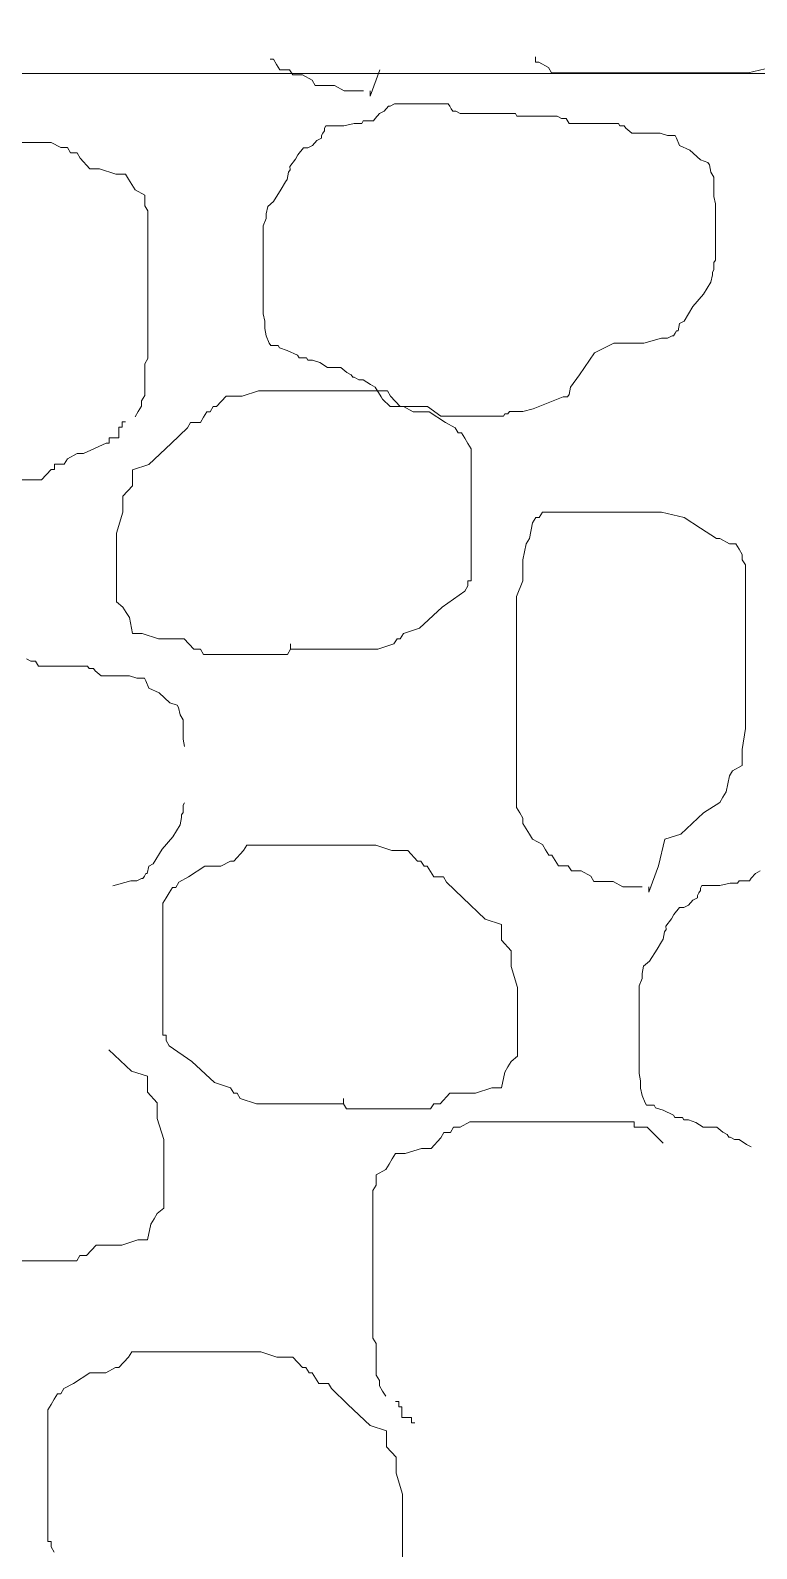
# Model space of a CAD drawing. Header units: centimetres. Extents: x 2280 to 32242, y -4577 to 2534.
# Drawn here: x 26032.2 to 26068.5, y -2725.3 to -2649.2 of the extents above; entities that cross this region are included whole.
import ezdxf

# ---------------------------------------------------------------- set-up
doc = ezdxf.new("R2010")
doc.units = ezdxf.units.CM
doc.layers.add('dim', color=40, linetype='Continuous', lineweight=0)
doc.layers.add('obiekty', color=22, linetype='Continuous', lineweight=5)

msp = doc.modelspace()

# ---------------------------------------------------------------- hatches: boundary and pattern name
at = {"layer": 'dim'}
h = msp.add_hatch(color=7, dxfattribs=at)
h.dxf.hatch_style = 1
edge = h.paths.add_edge_path()
edge.add_line((26464.449, -2758.987), (26526.237, -2820.144))
edge.add_line((26526.237, -2820.144), (26526.237, -2793.963))
edge.add_line((26526.237, -2793.963), (26500.585, -2768.102))
edge.add_spline(control_points=[(26500.585, -2768.102), (26499.378, -2767.74), (26498.6, -2767.687), (26498.202, -2767.906)], knot_values=[35.673287, 35.673287, 35.673287, 35.673287, 41.147763, 41.147763, 41.147763, 41.147763], degree=3, periodic=0)
edge.add_spline(control_points=[(26498.202, -2767.906), (26498.119, -2767.991), (26498.037, -2768.075), (26497.954, -2768.159)], knot_values=[0, 0, 0, 0, 0.301407, 0.301407, 0.301407, 0.301407], degree=3, periodic=0)
edge.add_spline(control_points=[(26497.954, -2768.159), (26498.007, -2768.053), (26498.089, -2767.969), (26498.202, -2767.906)], knot_values=[41.147763, 41.147763, 41.147763, 41.147763, 42.704936, 42.704936, 42.704936, 42.704936], degree=3, periodic=0)
edge.add_spline(control_points=[(26500.585, -2768.102), (26499.378, -2767.74), (26498.6, -2767.687), (26498.202, -2767.906)], knot_values=[35.673287, 35.673287, 35.673287, 35.673287, 41.147763, 41.147763, 41.147763, 41.147763], degree=3, periodic=0)
edge.add_spline(control_points=[(26498.202, -2767.906), (26498.57, -2767.532), (26498.935, -2767.157), (26499.28, -2766.787)], knot_values=[0.301407, 0.301407, 0.301407, 0.301407, 1.642507, 1.642507, 1.642507, 1.642507], degree=3, periodic=0)
edge.add_line((26499.28, -2766.787), (26478.191, -2745.525))
edge.add_spline(control_points=[(26478.191, -2745.525), (26477.196, -2745.262), (26476.538, -2745.24), (26476.182, -2745.436)], knot_values=[36.26063, 36.26063, 36.26063, 36.26063, 41.147763, 41.147763, 41.147763, 41.147763], degree=3, periodic=0)
edge.add_spline(control_points=[(26476.182, -2745.436), (26476.1, -2745.52), (26476.017, -2745.604), (26475.934, -2745.689)], knot_values=[0, 0, 0, 0, 0.301407, 0.301407, 0.301407, 0.301407], degree=3, periodic=0)
edge.add_spline(control_points=[(26475.934, -2745.689), (26475.987, -2745.583), (26476.069, -2745.498), (26476.182, -2745.436)], knot_values=[41.147763, 41.147763, 41.147763, 41.147763, 42.704936, 42.704936, 42.704936, 42.704936], degree=3, periodic=0)
edge.add_spline(control_points=[(26478.191, -2745.525), (26477.196, -2745.262), (26476.538, -2745.24), (26476.182, -2745.436)], knot_values=[36.26063, 36.26063, 36.26063, 36.26063, 41.147763, 41.147763, 41.147763, 41.147763], degree=3, periodic=0)
edge.add_spline(control_points=[(26476.182, -2745.436), (26476.504, -2745.108), (26476.823, -2744.781), (26477.13, -2744.455)], knot_values=[0.301407, 0.301407, 0.301407, 0.301407, 1.474772, 1.474772, 1.474772, 1.474772], degree=3, periodic=0)
edge.add_line((26477.13, -2744.455), (26434.971, -2701.952))
edge.add_spline(control_points=[(26434.971, -2701.952), (26433.764, -2701.591), (26432.986, -2701.538), (26432.588, -2701.757)], knot_values=[35.673287, 35.673287, 35.673287, 35.673287, 41.147763, 41.147763, 41.147763, 41.147763], degree=3, periodic=0)
edge.add_spline(control_points=[(26432.588, -2701.757), (26432.506, -2701.841), (26432.423, -2701.926), (26432.34, -2702.01)], knot_values=[0, 0, 0, 0, 0.301407, 0.301407, 0.301407, 0.301407], degree=3, periodic=0)
edge.add_spline(control_points=[(26432.34, -2702.01), (26432.393, -2701.904), (26432.475, -2701.82), (26432.588, -2701.757)], knot_values=[41.147763, 41.147763, 41.147763, 41.147763, 42.704936, 42.704936, 42.704936, 42.704936], degree=3, periodic=0)
edge.add_spline(control_points=[(26434.971, -2701.952), (26433.764, -2701.591), (26432.986, -2701.538), (26432.588, -2701.757)], knot_values=[35.673287, 35.673287, 35.673287, 35.673287, 41.147763, 41.147763, 41.147763, 41.147763], degree=3, periodic=0)
edge.add_spline(control_points=[(26432.588, -2701.757), (26432.956, -2701.382), (26433.321, -2701.008), (26433.667, -2700.637)], knot_values=[0.301407, 0.301407, 0.301407, 0.301407, 1.642507, 1.642507, 1.642507, 1.642507], degree=3, periodic=0)
edge.add_line((26433.667, -2700.637), (26412.577, -2679.376))
edge.add_spline(control_points=[(26412.577, -2679.376), (26411.582, -2679.112), (26410.924, -2679.091), (26410.568, -2679.287)], knot_values=[36.26063, 36.26063, 36.26063, 36.26063, 41.147763, 41.147763, 41.147763, 41.147763], degree=3, periodic=0)
edge.add_spline(control_points=[(26410.568, -2679.287), (26410.486, -2679.371), (26410.403, -2679.455), (26410.32, -2679.539)], knot_values=[0, 0, 0, 0, 0.301407, 0.301407, 0.301407, 0.301407], degree=3, periodic=0)
edge.add_spline(control_points=[(26410.32, -2679.539), (26410.373, -2679.434), (26410.455, -2679.349), (26410.568, -2679.287)], knot_values=[41.147763, 41.147763, 41.147763, 41.147763, 42.704936, 42.704936, 42.704936, 42.704936], degree=3, periodic=0)
edge.add_spline(control_points=[(26412.577, -2679.376), (26411.582, -2679.112), (26410.924, -2679.091), (26410.568, -2679.287)], knot_values=[36.26063, 36.26063, 36.26063, 36.26063, 41.147763, 41.147763, 41.147763, 41.147763], degree=3, periodic=0)
edge.add_spline(control_points=[(26410.568, -2679.287), (26410.89, -2678.959), (26411.21, -2678.631), (26411.516, -2678.306)], knot_values=[0.301407, 0.301407, 0.301407, 0.301407, 1.474772, 1.474772, 1.474772, 1.474772], degree=3, periodic=0)
edge.add_line((26411.516, -2678.306), (26390.202, -2656.819))
edge.add_spline(control_points=[(26390.202, -2656.819), (26389.403, -2656.64), (26388.86, -2656.645), (26388.549, -2656.816)], knot_values=[36.867268, 36.867268, 36.867268, 36.867268, 41.147763, 41.147763, 41.147763, 41.147763], degree=3, periodic=0)
edge.add_spline(control_points=[(26388.549, -2656.816), (26388.466, -2656.9), (26388.383, -2656.985), (26388.3, -2657.069)], knot_values=[0, 0, 0, 0, 0.301407, 0.301407, 0.301407, 0.301407], degree=3, periodic=0)
edge.add_spline(control_points=[(26388.3, -2657.069), (26388.353, -2656.963), (26388.435, -2656.879), (26388.549, -2656.816)], knot_values=[41.147763, 41.147763, 41.147763, 41.147763, 42.704936, 42.704936, 42.704936, 42.704936], degree=3, periodic=0)
edge.add_spline(control_points=[(26388.549, -2656.816), (26388.86, -2656.645), (26389.403, -2656.64), (26390.202, -2656.819)], knot_values=[36.867268, 36.867268, 36.867268, 36.867268, 41.147763, 41.147763, 41.147763, 41.147763], degree=3, periodic=0)
edge.add_spline(control_points=[(26388.549, -2656.816), (26388.825, -2656.535), (26389.099, -2656.254), (26389.365, -2655.974)], knot_values=[0.301407, 0.301407, 0.301407, 0.301407, 1.308174, 1.308174, 1.308174, 1.308174], degree=3, periodic=0)
edge.add_line((26389.365, -2655.974), (26367.847, -2634.281))
edge.add_spline(control_points=[(26367.847, -2634.281), (26367.229, -2634.174), (26366.794, -2634.199), (26366.529, -2634.346)], knot_values=[37.494954, 37.494954, 37.494954, 37.494954, 41.147763, 41.147763, 41.147763, 41.147763], degree=3, periodic=0)
edge.add_spline(control_points=[(26366.529, -2634.346), (26366.446, -2634.43), (26366.363, -2634.514), (26366.28, -2634.598)], knot_values=[0, 0, 0, 0, 0.301407, 0.301407, 0.301407, 0.301407], degree=3, periodic=0)
edge.add_spline(control_points=[(26366.28, -2634.598), (26366.333, -2634.493), (26366.416, -2634.408), (26366.529, -2634.346)], knot_values=[41.147763, 41.147763, 41.147763, 41.147763, 42.704936, 42.704936, 42.704936, 42.704936], degree=3, periodic=0)
edge.add_line((26367.067, -2633.494), (26345.514, -2611.766))
edge.add_spline(control_points=[(26345.514, -2611.766), (26345.06, -2611.717), (26344.727, -2611.755), (26344.509, -2611.875)], knot_values=[38.145716, 38.145716, 38.145716, 38.145716, 41.147763, 41.147763, 41.147763, 41.147763], degree=3, periodic=0)
edge.add_spline(control_points=[(26344.509, -2611.875), (26344.426, -2611.959), (26344.343, -2612.044), (26344.26, -2612.128)], knot_values=[0, 0, 0, 0, 0.301407, 0.301407, 0.301407, 0.301407], degree=3, periodic=0)
edge.add_spline(control_points=[(26344.26, -2612.128), (26344.313, -2612.022), (26344.396, -2611.938), (26344.509, -2611.875)], knot_values=[41.147763, 41.147763, 41.147763, 41.147763, 42.704936, 42.704936, 42.704936, 42.704936], degree=3, periodic=0)
edge.add_line((26344.934, -2611.181), (26323.206, -2589.275))
edge.add_spline(control_points=[(26323.206, -2589.275), (26322.896, -2589.268), (26322.658, -2589.311), (26322.489, -2589.405)], knot_values=[38.821921, 38.821921, 38.821921, 38.821921, 41.147763, 41.147763, 41.147763, 41.147763], degree=3, periodic=0)
edge.add_spline(control_points=[(26322.489, -2589.405), (26322.406, -2589.489), (26322.323, -2589.573), (26322.241, -2589.657)], knot_values=[0, 0, 0, 0, 0.301407, 0.301407, 0.301407, 0.301407], degree=3, periodic=0)
edge.add_spline(control_points=[(26322.241, -2589.657), (26322.293, -2589.552), (26322.376, -2589.467), (26322.489, -2589.405)], knot_values=[41.147763, 41.147763, 41.147763, 41.147763, 42.704936, 42.704936, 42.704936, 42.704936], degree=3, periodic=0)
edge.add_line((26322.802, -2588.869), (26300.924, -2566.812))
edge.add_spline(control_points=[(26300.924, -2566.812), (26300.738, -2566.828), (26300.587, -2566.869), (26300.469, -2566.934)], knot_values=[39.526363, 39.526363, 39.526363, 39.526363, 41.147763, 41.147763, 41.147763, 41.147763], degree=3, periodic=0)
edge.add_spline(control_points=[(26300.469, -2566.934), (26300.386, -2567.018), (26300.304, -2567.103), (26300.221, -2567.187)], knot_values=[0, 0, 0, 0, 0.301407, 0.301407, 0.301407, 0.301407], degree=3, periodic=0)
edge.add_spline(control_points=[(26300.221, -2567.187), (26300.274, -2567.081), (26300.356, -2566.997), (26300.469, -2566.934)], knot_values=[41.147763, 41.147763, 41.147763, 41.147763, 42.704936, 42.704936, 42.704936, 42.704936], degree=3, periodic=0)
edge.add_line((26300.67, -2566.556), (26278.672, -2544.379))
edge.add_spline(control_points=[(26278.672, -2544.379), (26278.588, -2544.4), (26278.514, -2544.428), (26278.449, -2544.464)], knot_values=[40.262371, 40.262371, 40.262371, 40.262371, 41.147763, 41.147763, 41.147763, 41.147763], degree=3, periodic=0)
edge.add_spline(control_points=[(26278.449, -2544.464), (26278.367, -2544.548), (26278.284, -2544.632), (26278.201, -2544.716)], knot_values=[0, 0, 0, 0, 0.301407, 0.301407, 0.301407, 0.301407], degree=3, periodic=0)
edge.add_spline(control_points=[(26278.201, -2544.716), (26278.254, -2544.611), (26278.336, -2544.526), (26278.449, -2544.464)], knot_values=[41.147763, 41.147763, 41.147763, 41.147763, 42.704936, 42.704936, 42.704936, 42.704936], degree=3, periodic=0)
edge.add_line((26278.538, -2544.243), (26256.455, -2521.98))
edge.add_spline(control_points=[(26256.455, -2521.98), (26256.446, -2521.984), (26256.438, -2521.989), (26256.429, -2521.993)], knot_values=[41.033971, 41.033971, 41.033971, 41.033971, 41.147763, 41.147763, 41.147763, 41.147763], degree=3, periodic=0)
edge.add_spline(control_points=[(26256.429, -2521.993), (26256.347, -2522.077), (26256.264, -2522.162), (26256.181, -2522.246)], knot_values=[0, 0, 0, 0, 0.301407, 0.301407, 0.301407, 0.301407], degree=3, periodic=0)
edge.add_spline(control_points=[(26256.181, -2522.246), (26256.234, -2522.14), (26256.316, -2522.056), (26256.429, -2521.993)], knot_values=[41.147763, 41.147763, 41.147763, 41.147763, 42.704936, 42.704936, 42.704936, 42.704936], degree=3, periodic=0)
edge.add_line((26256.406, -2521.93), (26234.295, -2499.639))
edge.add_spline(control_points=[(26234.295, -2499.639), (26234.25, -2499.685), (26234.206, -2499.73), (26234.161, -2499.775)], knot_values=[0, 0, 0, 0, 0.162292, 0.162292, 0.162292, 0.162292], degree=3, periodic=0)
edge.add_spline(control_points=[(26234.161, -2499.775), (26234.19, -2499.717), (26234.228, -2499.665), (26234.276, -2499.62)], knot_values=[41.846102, 41.846102, 41.846102, 41.846102, 42.704936, 42.704936, 42.704936, 42.704936], degree=3, periodic=0)
edge.add_line((26234.264, -2499.608), (26207.186, -2472.309))
edge.add_line((26207.186, -2472.309), (26050.95, -2564.916))
edge.add_spline(control_points=[(26050.95, -2564.916), (26050.963, -2564.94), (26050.976, -2564.964), (26050.99, -2564.989)], knot_values=[0.301407, 0.301407, 0.301407, 0.301407, 0.372282, 0.372282, 0.372282, 0.372282], degree=3, periodic=0)
edge.add_spline(control_points=[(26050.99, -2564.989), (26051.082, -2565.079), (26051.138, -2565.183), (26051.16, -2565.299)], knot_values=[41.147763, 41.147763, 41.147763, 41.147763, 42.704936, 42.704936, 42.704936, 42.704936], degree=3, periodic=0)
edge.add_spline(control_points=[(26077.736, -2549.039), (26077.042, -2548.828), (26075.29, -2548.795), (26069.345, -2549.616), (26063.555, -2556.386), (26046.027, -2555.581), (26049.899, -2562.998), (26050.95, -2564.916)], knot_values=[0.372282, 0.372282, 0.372282, 0.372282, 6.173436, 8.769154, 17.150754, 33.547828, 39.13485, 39.13485, 39.13485, 39.13485], degree=3, periodic=0)
edge.add_spline(control_points=[(26050.99, -2564.989), (26050.969, -2564.969), (26050.948, -2564.949), (26050.924, -2564.931)], knot_values=[40.806551, 40.806551, 40.806551, 40.806551, 41.147763, 41.147763, 41.147763, 41.147763], degree=3, periodic=0)
edge.add_line((26050.924, -2564.931), (26023.876, -2580.963))
edge.add_line((26023.876, -2580.963), (26019.679, -2580.963))
edge.add_line((26019.679, -2580.963), (25652.254, -2580.963))
edge.add_line((25652.254, -2580.963), (25652.254, -2594.287))
edge.add_line((25652.254, -2594.287), (25660.813, -2594.287))
edge.add_line((25660.813, -2594.287), (25659.894, -2658.375))
edge.add_line((25659.894, -2658.375), (25673.922, -2658.249))
edge.add_line((25673.922, -2658.249), (25674.962, -2594.287))
edge.add_line((25674.962, -2594.287), (25964.152, -2594.287))
edge.add_line((25964.152, -2594.287), (25964.152, -2672.966))
edge.add_line((25964.152, -2672.966), (25982.545, -2672.966))
edge.add_line((25982.545, -2672.966), (25982.545, -2594.287))
edge.add_line((25982.545, -2594.287), (26298.05, -2594.287))
edge.add_line((26298.05, -2594.287), (26434.533, -2729.376))
edge.add_line((26434.533, -2729.376), (26434.463, -2793.963))
edge.add_line((26434.463, -2793.963), (26110.013, -2793.963))
edge.add_line((26110.013, -2793.963), (26109.044, -2794.492))
edge.add_line((26109.044, -2794.492), (26108.559, -2795.02))
edge.add_line((26108.559, -2795.02), (26106.943, -2795.02))
edge.add_line((26106.943, -2795.02), (26106.459, -2795.285))
edge.add_line((26106.459, -2795.285), (26090.788, -2795.285))
edge.add_line((26090.788, -2795.285), (26090.788, -2793.963))
edge.add_line((26090.788, -2793.963), (26087.153, -2793.963))
edge.add_line((26087.153, -2793.963), (26087.107, -2794.187))
edge.add_line((26087.107, -2794.187), (26086.623, -2794.187))
edge.add_line((26086.623, -2794.187), (26085.815, -2794.451))
edge.add_line((26085.815, -2794.451), (26084.523, -2794.451))
edge.add_line((26084.523, -2794.451), (26083.796, -2795.244))
edge.add_line((26083.796, -2795.244), (26079.353, -2795.244))
edge.add_line((26079.353, -2795.244), (25988.468, -2794.958))
edge.add_line((25988.468, -2794.958), (25988.582, -2795.02))
edge.add_line((25988.582, -2795.02), (25986.966, -2795.02))
edge.add_line((25986.966, -2795.02), (25671.717, -2793.963))
edge.add_line((25671.717, -2793.963), (25673.408, -2689.896))
edge.add_line((25673.408, -2689.896), (25659.442, -2689.896))
edge.add_line((25659.442, -2689.896), (25657.95, -2793.963))
edge.add_line((25657.95, -2793.963), (25618.694, -2821.127))
edge.add_line((25618.694, -2821.127), (25631.221, -2826.273))
edge.add_line((25631.221, -2826.273), (25679.875, -2813.518))
edge.add_line((25679.875, -2813.518), (25767.679, -2813.518))
edge.add_line((25767.679, -2813.518), (25767.679, -2838.592))
edge.add_line((25767.679, -2838.592), (25787.695, -2838.592))
edge.add_line((25787.695, -2838.592), (25787.695, -2813.518))
edge.add_line((25787.695, -2813.518), (25964.152, -2813.518))
edge.add_line((25964.152, -2813.518), (25964.152, -3023.963))
edge.add_line((25964.152, -3023.963), (25817.679, -3023.963))
edge.add_line((25817.679, -3023.963), (25647.245, -3023.963))
edge.add_line((25647.245, -3023.963), (25656.188, -3039.51))
edge.add_line((25656.188, -3039.51), (25623.849, -3063.258))
edge.add_line((25623.849, -3063.258), (25647.608, -3063.258))
edge.add_line((25647.608, -3063.258), (25771.419, -3052.333))
edge.add_line((25771.419, -3052.333), (25818.252, -3052.19))
edge.add_line((25818.252, -3052.19), (25844.501, -3067.931))
edge.add_line((25844.501, -3067.931), (25926.829, -3073.724))
edge.add_line((25926.829, -3073.724), (26030.55, -3059.79))
edge.add_line((26030.55, -3059.79), (26124.773, -3059.79))
edge.add_line((26124.773, -3059.79), (26174.502, -3048.018))
edge.add_line((26174.502, -3048.018), (26281.158, -3069.6))
edge.add_line((26281.158, -3069.6), (26392.12, -3080.193))
edge.add_line((26392.12, -3080.193), (26463.991, -3024.32))
edge.add_spline(control_points=[(26463.991, -3024.319), (26464.144, -3024.15), (26464.296, -3023.98), (26464.449, -3023.811)], knot_values=[0.41129, 0.41129, 0.41129, 0.41129, 1.095678, 1.095678, 1.095678, 1.095678], degree=3, periodic=0)
edge.add_line((26464.449, -3023.811), (26464.449, -2758.987))
edge = h.paths.add_edge_path(flags=16)
edge.add_line((26434.214, -3023.963), (26104.525, -3023.963))
edge.add_ellipse((26102.721, -3017.372), major_axis=(-0.725, 7.876), ratio=0.286851, start_angle=184.02472, end_angle=211.71696, ccw=False)
edge.add_ellipse((26102.721, -3017.372), major_axis=(-0.725, 7.876), ratio=0.286851, start_angle=145.25998, end_angle=184.02472)
edge.add_ellipse((26103.138, -3024.39), major_axis=(1.182, 0.109), ratio=0.76963, start_angle=239.48148, end_angle=289.01185, ccw=False)
edge.add_spline(control_points=[(26101.668, -3023.963), (26101.733, -3024.093), (26101.8, -3024.216), (26101.929, -3024.435), (26101.992, -3024.533), (26102.119, -3024.715), (26102.184, -3024.8), (26102.272, -3024.905), (26102.294, -3024.931), (26102.316, -3024.956)], knot_values=[2.511922, 2.511922, 2.511922, 2.511922, 2.59654, 2.59654, 2.67338, 2.67338, 2.75022, 2.75022, 2.776096, 2.776096, 2.776096, 2.776096], degree=3, periodic=0)
edge.add_ellipse((26096.606, -3047.974), major_axis=(30.002, 2.76), ratio=0.76963, start_angle=75.00568, end_angle=78.29371)
edge.add_ellipse((26100.347, -3024.698), major_axis=(0.305, 0.028), ratio=0.76963, start_angle=224.43926, end_angle=326.59054, ccw=False)
edge.add_ellipse((26101.916, -3022.482), major_axis=(3.494, 0.321), ratio=0.76963, start_angle=218.80511, end_angle=229.56298)
edge.add_ellipse((26098.529, -3028.511), major_axis=(4.984, 0.458), ratio=0.76963, start_angle=70.77036, end_angle=86.68711)
edge.add_ellipse((26101.612, -2996.533), major_axis=(36.307, 3.34), ratio=0.76963, start_angle=255.08725, end_angle=260.99071, ccw=False)
edge.add_ellipse((26093.122, -3033.832), major_axis=(12.22, 1.124), ratio=0.76963, start_angle=78.30504, end_angle=82.81064)
edge.add_ellipse((26093.47, -3024.152), major_axis=(0.43, 0.04), ratio=0.76963, start_angle=224.289, end_angle=314.5377, ccw=False)
edge.add_ellipse((26102.716, -3019.512), major_axis=(11.175, 1.028), ratio=0.76963, start_angle=204.10628, end_angle=206.91218, ccw=False)
edge.add_ellipse((26092.513, -3019.772), major_axis=(5.935, 0.546), ratio=0.76963, start_angle=260.60951, end_angle=271.70466, ccw=False)
edge.add_ellipse((26093.35, -3008.332), major_axis=(20.692, 1.903), ratio=0.76963, start_angle=251.89284, end_angle=262.10512, ccw=False)
edge.add_ellipse((26086.848, -3032.513), major_axis=(10.946, 1.007), ratio=0.76963, start_angle=78.2841, end_angle=85.44058)
edge.add_line((26086.945, -3024.036), (26086.364, -3024.089))
edge.add_ellipse((26108.09, -3017.137), major_axis=(23.07, 2.122), ratio=0.76963, start_angle=179.17263, end_angle=195.62568)
edge.add_line((26086.313, -3023.963), (26044.001, -3023.963))
edge.add_line((26044.001, -3023.963), (26044.001, -3024.014))
edge.add_line((26044.001, -3024.014), (26038.534, -3024.009))
edge.add_line((26038.534, -3024.009), (25982.545, -3023.963))
edge.add_line((25982.545, -3023.963), (25982.545, -2933.963))
edge.add_line((25982.545, -2933.963), (25982.545, -2813.518))
edge.add_line((25982.545, -2813.518), (26434.442, -2813.518))
edge.add_line((26434.442, -2813.518), (26434.214, -3023.963))
h.paths.add_polyline_path([(26431.179, -3017.562), (26369.882, -3017.574), (26370.58, -2853.479), (26368.125, -2853.498), (26366.181, -3017.575), (26305.203, -3017.586), (26305.347, -2983.517), (26301.921, -2983.513), (26301.518, -3017.587), (26259.005, -3017.595), (26259.7, -2854.364), (26257.27, -2854.383), (26255.336, -3017.596), (26198.642, -3017.606), (26199.933, -2854.841), (26431.179, -2852.995)], flags=0)
h.paths.add_polyline_path([(26404.312, -2949.447), (26402.361, -2951.053), (26400.352, -2951.11), (26397.598, -2950.651), (26396.574, -2949.387), (26396.966, -2949.275), (26398.516, -2950.307), (26399.95, -2950.651), (26401.213, -2950.651), (26402.475, -2950.25), (26403.68, -2949.447)], flags=0)
edge = h.paths.add_edge_path(flags=17)
edge.add_spline(control_points=[(26077.736, -2549.039), (26077.042, -2548.828), (26075.29, -2548.795), (26069.345, -2549.616), (26063.555, -2556.386), (26046.027, -2555.581), (26049.899, -2562.998), (26050.95, -2564.916)], knot_values=[0.372282, 0.372282, 0.372282, 0.372282, 6.173436, 8.769154, 17.150754, 33.547828, 39.13485, 39.13485, 39.13485, 39.13485], degree=3, periodic=0)
edge.add_line((26050.95, -2564.916), (26077.736, -2549.039))
h.paths.add_polyline_path([(26194.119, -2508.711), (26112.304, -2557.205), (26112.304, -2580.963), (26194.119, -2580.963)], flags=16)
h.paths.add_polyline_path([(26112.304, -2557.205), (26072.221, -2580.963), (26112.304, -2580.963)], flags=16)
h.paths.add_polyline_path([(26205.047, -2502.233), (26194.119, -2508.711), (26194.119, -2580.963), (26284.589, -2580.963)], flags=16)

# ---------------------------------------------------------------- linework, layer by layer
msp.add_line((25982.545, -2651.37), (26112.304, -2651.4), dxfattribs=at)
at = {"layer": 'obiekty'}
for p, q in [((26044.165, -2650.665), (26044.327, -2650.665)), ((26044.327, -2650.665), (26044.488, -2650.929)), ((26044.488, -2650.929), (26044.65, -2651.193)), ((26057.457, -2650.556), (26057.457, -2650.82)), ((26057.457, -2650.82), (26057.619, -2650.82)), ((26057.619, -2650.82), (26058.103, -2651.084)), ((26058.103, -2651.084), (26058.265, -2651.349)), ((26068.12, -2651.349), (26069.251, -2651.084)), ((26044.65, -2651.193), (26045.134, -2651.193)), ((26045.134, -2651.193), (26045.296, -2651.457)), ((26045.296, -2651.457), (26045.781, -2651.457)), ((26045.781, -2651.457), (26046.265, -2651.722)), ((26046.265, -2651.722), (26046.427, -2651.986)), ((26049.173, -2652.515), (26049.658, -2651.193)), ((26058.265, -2651.349), (26068.12, -2651.349)), ((26046.427, -2651.986), (26047.396, -2651.986)), ((26047.396, -2651.986), (26047.881, -2652.25)), ((26047.881, -2652.25), (26048.85, -2652.25)), ((26049.173, -2652.25), (26049.173, -2652.515)), ((26049.649, -2653.393), (26049.425, -2653.638)), ((26049.873, -2653.271), (26049.649, -2653.393)), ((26050.098, -2653.026), (26049.873, -2653.271)), ((26050.172, -2653.026), (26050.098, -2653.026)), ((26050.397, -2652.904), (26050.172, -2653.026)), ((26053.088, -2652.904), (26050.397, -2652.904)), ((26053.163, -2653.026), (26053.088, -2652.904)), ((26053.238, -2653.149), (26053.163, -2653.026)), ((26053.312, -2653.271), (26053.238, -2653.149)), ((26053.462, -2653.271), (26053.312, -2653.271)), ((26053.686, -2653.393), (26053.462, -2653.271)), ((26056.452, -2653.393), (26053.686, -2653.393)), ((26056.527, -2653.516), (26056.452, -2653.393)), ((26046.958, -2654.005), (26046.883, -2654.127)), ((26046.883, -2654.127), (26046.883, -2654.25)), ((26047.855, -2654.005), (26046.958, -2654.005)), ((26048.378, -2653.883), (26047.855, -2654.005)), ((26048.752, -2653.883), (26048.378, -2653.883)), ((26048.827, -2653.76), (26048.752, -2653.883)), ((26049.35, -2653.76), (26048.827, -2653.76)), ((26049.425, -2653.638), (26049.35, -2653.76)), ((26058.546, -2653.516), (26056.527, -2653.516)), ((26058.77, -2653.638), (26058.546, -2653.516)), ((26058.994, -2653.638), (26058.77, -2653.638)), ((26059.144, -2653.883), (26058.994, -2653.638)), ((26061.611, -2653.883), (26059.144, -2653.883)), ((26061.685, -2654.005), (26061.611, -2653.883)), ((26061.91, -2654.005), (26061.685, -2654.005)), ((26061.984, -2654.127), (26061.91, -2654.005)), ((26062.284, -2654.372), (26061.984, -2654.127)), ((26033.197, -2654.834), (26024.958, -2654.834)), ((26033.682, -2655.099), (26033.197, -2654.834)), ((26046.509, -2654.739), (26046.285, -2654.983)), ((26046.733, -2654.616), (26046.509, -2654.739)), ((26046.808, -2654.372), (26046.733, -2654.494)), ((26046.733, -2654.494), (26046.733, -2654.616)), ((26046.883, -2654.25), (26046.808, -2654.372)), ((26063.704, -2654.372), (26062.284, -2654.372)), ((26064.078, -2654.494), (26063.704, -2654.372)), ((26064.452, -2654.494), (26064.078, -2654.494)), ((26064.526, -2654.616), (26064.452, -2654.494)), ((26064.676, -2654.983), (26064.526, -2654.616)), ((26034.005, -2655.099), (26033.682, -2655.099)), ((26034.166, -2655.363), (26034.005, -2655.099)), ((26034.489, -2655.363), (26034.166, -2655.363)), ((26034.651, -2655.627), (26034.489, -2655.363)), ((26035.136, -2656.156), (26034.651, -2655.627)), ((26045.439, -2655.671), (26045.153, -2656.037)), ((26045.547, -2655.456), (26045.439, -2655.671)), ((26045.836, -2655.106), (26045.547, -2655.456)), ((26046.061, -2655.106), (26045.836, -2655.106)), ((26046.285, -2654.983), (26046.061, -2655.106)), ((26065.199, -2655.228), (26064.676, -2654.983)), ((26065.723, -2655.717), (26065.199, -2655.228)), ((26035.62, -2656.156), (26035.136, -2656.156)), ((26036.428, -2656.42), (26035.62, -2656.156)), ((26036.913, -2656.42), (26036.428, -2656.42)), ((26037.074, -2656.684), (26036.913, -2656.42)), ((26045.089, -2656.329), (26045.014, -2656.696)), ((26045.163, -2656.206), (26045.089, -2656.329)), ((26045.153, -2656.037), (26045.163, -2656.206)), ((26066.096, -2655.84), (26065.723, -2655.717)), ((26066.171, -2655.962), (26066.096, -2655.84)), ((26066.246, -2656.329), (26066.171, -2655.962)), ((26066.395, -2656.573), (26066.246, -2656.329)), ((26037.236, -2656.949), (26037.074, -2656.684)), ((26037.397, -2657.213), (26037.236, -2656.949)), ((26044.715, -2657.185), (26044.341, -2657.796)), ((26044.939, -2656.818), (26044.715, -2657.185)), ((26045.014, -2656.696), (26044.939, -2656.818)), ((26066.395, -2657.552), (26066.395, -2656.573)), ((26037.882, -2657.477), (26037.397, -2657.213)), ((26037.882, -2658.006), (26037.882, -2657.477)), ((26044.341, -2657.796), (26044.042, -2658.041)), ((26066.47, -2657.919), (26066.395, -2657.552)), ((26066.47, -2660.732), (26066.47, -2657.919)), ((26038.044, -2658.27), (26037.882, -2658.006)), ((26038.044, -2665.671), (26038.044, -2658.27)), ((26043.967, -2658.653), (26043.818, -2659.02)), ((26044.042, -2658.041), (26043.967, -2658.408)), ((26043.967, -2658.408), (26043.967, -2658.653)), ((26043.818, -2659.02), (26043.818, -2663.423)), ((26066.395, -2660.854), (26066.47, -2660.732)), ((26066.395, -2661.221), (26066.395, -2660.854)), ((26066.246, -2661.833), (26066.321, -2661.466)), ((26066.321, -2661.343), (26066.395, -2661.221)), ((26066.321, -2661.466), (26066.321, -2661.343)), ((26065.349, -2663.056), (26065.872, -2662.444)), ((26065.872, -2662.444), (26066.246, -2661.833)), ((26064.9, -2663.79), (26065.349, -2663.056)), ((26043.818, -2663.423), (26043.892, -2663.79)), ((26043.892, -2663.79), (26043.892, -2664.157)), ((26064.601, -2664.279), (26064.676, -2663.912)), ((26064.676, -2663.912), (26064.9, -2663.79)), ((26043.892, -2664.157), (26043.967, -2664.524)), ((26043.967, -2664.524), (26044.117, -2664.89)), ((26062.882, -2664.89), (26063.779, -2664.646)), ((26063.779, -2664.646), (26064.078, -2664.646)), ((26064.078, -2664.646), (26064.302, -2664.524)), ((26064.302, -2664.524), (26064.377, -2664.524)), ((26064.377, -2664.524), (26064.452, -2664.401)), ((26064.452, -2664.401), (26064.526, -2664.279)), ((26064.526, -2664.279), (26064.601, -2664.279)), ((26044.117, -2664.89), (26044.192, -2665.013)), ((26044.192, -2665.013), (26044.565, -2665.013)), ((26044.565, -2665.013), (26044.64, -2665.135)), ((26044.64, -2665.135), (26045.014, -2665.257)), ((26045.014, -2665.257), (26045.537, -2665.502)), ((26045.537, -2665.502), (26045.612, -2665.624)), ((26059.667, -2666.48), (26060.415, -2665.38)), ((26060.415, -2665.38), (26061.386, -2664.89)), ((26061.386, -2664.89), (26062.882, -2664.89)), ((26037.882, -2665.935), (26038.044, -2665.671)), ((26037.882, -2667.521), (26037.882, -2665.935)), ((26045.612, -2665.624), (26045.986, -2665.624)), ((26045.986, -2665.624), (26046.061, -2665.747)), ((26046.061, -2665.747), (26046.285, -2665.747)), ((26046.285, -2665.747), (26046.659, -2665.869)), ((26046.659, -2665.869), (26047.032, -2666.114)), ((26047.032, -2666.114), (26047.705, -2666.114)), ((26047.705, -2666.114), (26048.004, -2666.358)), ((26048.004, -2666.358), (26048.229, -2666.48)), ((26048.229, -2666.48), (26048.303, -2666.603)), ((26048.303, -2666.603), (26048.378, -2666.603)), ((26048.378, -2666.603), (26048.602, -2666.725)), ((26048.602, -2666.725), (26048.827, -2666.725)), ((26048.827, -2666.725), (26049.2, -2666.97)), ((26049.2, -2666.97), (26049.425, -2667.092)), ((26049.425, -2667.092), (26049.724, -2667.581)), ((26059.144, -2667.459), (26059.218, -2667.092)), ((26059.218, -2667.092), (26059.667, -2666.48)), ((26037.721, -2667.785), (26037.882, -2667.521)), ((26037.721, -2668.05), (26037.721, -2667.785)), ((26041.961, -2667.545), (26041.476, -2668.074)), ((26042.768, -2667.545), (26041.961, -2667.545)), ((26043.576, -2667.281), (26042.768, -2667.545)), ((26050.038, -2667.281), (26043.576, -2667.281)), ((26049.724, -2667.581), (26049.799, -2667.704)), ((26049.799, -2667.704), (26050.172, -2668.07)), ((26050.2, -2667.545), (26050.038, -2667.281)), ((26050.685, -2668.074), (26050.2, -2667.545)), ((26057.349, -2668.193), (26058.845, -2667.581)), ((26058.845, -2667.581), (26059.069, -2667.581)), ((26059.069, -2667.581), (26059.144, -2667.459)), ((26037.397, -2668.578), (26037.559, -2668.314)), ((26037.559, -2668.314), (26037.721, -2668.05)), ((26040.83, -2668.603), (26040.668, -2668.867)), ((26040.991, -2668.338), (26040.83, -2668.603)), ((26041.153, -2668.338), (26040.991, -2668.338)), ((26041.314, -2668.074), (26041.153, -2668.338)), ((26041.476, -2668.074), (26041.314, -2668.074)), ((26050.172, -2668.07), (26052.041, -2668.07)), ((26050.846, -2668.074), (26050.685, -2668.074)), ((26051.331, -2668.338), (26050.846, -2668.074)), ((26052.139, -2668.338), (26051.331, -2668.338)), ((26052.041, -2668.07), (26052.714, -2668.56)), ((26052.946, -2668.867), (26052.139, -2668.338)), ((26052.714, -2668.56), (26055.854, -2668.56)), ((26055.854, -2668.56), (26055.929, -2668.437)), ((26055.929, -2668.437), (26056.078, -2668.437)), ((26056.078, -2668.437), (26056.153, -2668.315)), ((26056.153, -2668.315), (26056.826, -2668.315)), ((26056.826, -2668.315), (26057.349, -2668.193)), ((26036.59, -2669.636), (26036.59, -2669.107)), ((26036.59, -2669.107), (26036.751, -2669.107)), ((26036.751, -2669.107), (26036.751, -2668.843)), ((26036.751, -2668.843), (26036.913, -2668.843)), ((26040.022, -2669.131), (26039.214, -2669.924)), ((26040.183, -2668.867), (26040.022, -2669.131)), ((26040.668, -2668.867), (26040.183, -2668.867)), ((26053.431, -2669.131), (26052.946, -2668.867)), ((26053.593, -2669.396), (26053.431, -2669.131)), ((26034.813, -2670.428), (26035.943, -2669.9)), ((26035.943, -2669.9), (26036.105, -2669.9)), ((26036.105, -2669.9), (26036.105, -2669.636)), ((26036.105, -2669.636), (26036.59, -2669.636)), ((26039.214, -2669.924), (26038.083, -2670.981)), ((26053.754, -2669.396), (26053.593, -2669.396)), ((26053.916, -2669.66), (26053.754, -2669.396)), ((26054.077, -2669.924), (26053.916, -2669.66)), ((26054.239, -2670.189), (26054.077, -2669.924)), ((26033.843, -2670.957), (26034.005, -2670.693)), ((26034.005, -2670.693), (26034.489, -2670.428)), ((26034.489, -2670.428), (26034.813, -2670.428)), ((26054.239, -2676.796), (26054.239, -2670.189)), ((26032.712, -2671.75), (26033.197, -2671.221)), ((26033.197, -2671.221), (26033.359, -2671.221)), ((26033.359, -2671.221), (26033.359, -2670.957)), ((26033.359, -2670.957), (26033.843, -2670.957)), ((26038.083, -2670.981), (26037.275, -2671.246)), ((26037.275, -2671.246), (26037.275, -2672.039)), ((26031.581, -2671.75), (26032.712, -2671.75)), ((26037.275, -2672.039), (26036.791, -2672.567)), ((26036.791, -2672.567), (26036.791, -2673.36)), ((26036.791, -2673.36), (26036.468, -2674.417)), ((26057.317, -2673.894), (26057.156, -2674.687)), ((26057.479, -2673.63), (26057.317, -2673.894)), ((26057.64, -2673.63), (26057.479, -2673.63)), ((26057.802, -2673.366), (26057.64, -2673.63)), ((26063.779, -2673.366), (26057.802, -2673.366)), ((26064.91, -2673.63), (26063.779, -2673.366)), ((26065.718, -2674.159), (26064.91, -2673.63)), ((26036.468, -2674.417), (26036.468, -2677.854)), ((26057.156, -2674.687), (26056.994, -2674.952)), ((26066.526, -2674.687), (26065.718, -2674.159)), ((26066.687, -2674.687), (26066.526, -2674.687)), ((26067.172, -2674.952), (26066.687, -2674.687)), ((26056.994, -2674.952), (26056.832, -2675.745)), ((26067.495, -2674.952), (26067.172, -2674.952)), ((26067.657, -2675.216), (26067.495, -2674.952)), ((26067.818, -2675.48), (26067.657, -2675.216)), ((26056.832, -2675.745), (26056.832, -2676.802)), ((26067.818, -2675.745), (26067.818, -2675.48)), ((26067.98, -2676.009), (26067.818, -2675.745)), ((26067.98, -2684.202), (26067.98, -2676.009)), ((26054.077, -2677.061), (26054.077, -2676.796)), ((26054.077, -2676.796), (26054.239, -2676.796)), ((26056.832, -2676.802), (26056.509, -2677.595)), ((26052.785, -2678.118), (26053.916, -2677.325)), ((26053.916, -2677.325), (26054.077, -2677.061)), ((26056.509, -2677.595), (26056.509, -2688.167)), ((26036.468, -2677.854), (26036.791, -2678.118)), ((26036.791, -2678.118), (26036.952, -2678.382)), ((26036.952, -2678.382), (26037.114, -2678.646)), ((26051.654, -2679.175), (26052.785, -2678.118)), ((26037.114, -2678.646), (26037.275, -2679.439)), ((26050.846, -2679.439), (26051.654, -2679.175)), ((26037.275, -2679.439), (26037.76, -2679.439)), ((26037.76, -2679.439), (26038.568, -2679.704)), ((26038.568, -2679.704), (26039.86, -2679.704)), ((26039.86, -2679.704), (26040.345, -2680.232)), ((26045.192, -2679.968), (26045.192, -2680.232)), ((26049.554, -2680.232), (26050.361, -2679.968)), ((26050.361, -2679.968), (26050.523, -2679.704)), ((26050.523, -2679.704), (26050.685, -2679.704)), ((26050.685, -2679.704), (26050.846, -2679.439)), ((26032.18, -2680.83), (26031.955, -2680.707)), ((26040.345, -2680.232), (26040.668, -2680.232)), ((26040.668, -2680.232), (26040.83, -2680.497)), ((26040.83, -2680.497), (26045.03, -2680.497)), ((26045.03, -2680.497), (26045.192, -2680.232)), ((26045.192, -2680.232), (26049.554, -2680.232)), ((26032.404, -2680.83), (26032.18, -2680.83)), ((26032.554, -2681.074), (26032.404, -2680.83)), ((26035.021, -2681.074), (26032.554, -2681.074)), ((26035.095, -2681.197), (26035.021, -2681.074)), ((26035.32, -2681.197), (26035.095, -2681.197)), ((26035.394, -2681.319), (26035.32, -2681.197)), ((26035.693, -2681.564), (26035.394, -2681.319)), ((26037.114, -2681.564), (26035.693, -2681.564)), ((26037.488, -2681.686), (26037.114, -2681.564)), ((26037.862, -2681.686), (26037.488, -2681.686)), ((26037.936, -2681.808), (26037.862, -2681.686)), ((26038.086, -2682.175), (26037.936, -2681.808)), ((26038.609, -2682.42), (26038.086, -2682.175)), ((26039.132, -2682.909), (26038.609, -2682.42)), ((26039.506, -2683.031), (26039.132, -2682.909)), ((26039.581, -2683.154), (26039.506, -2683.031)), ((26039.656, -2683.521), (26039.581, -2683.154)), ((26039.805, -2683.765), (26039.656, -2683.521)), ((26039.805, -2684.744), (26039.805, -2683.765)), ((26067.818, -2685.26), (26067.98, -2684.202)), ((26039.88, -2685.111), (26039.805, -2684.744)), ((26067.818, -2686.053), (26067.818, -2685.26)), ((26067.334, -2686.317), (26067.818, -2686.053)), ((26067.011, -2687.374), (26067.172, -2686.581)), ((26067.172, -2686.581), (26067.334, -2686.317)), ((26066.849, -2687.638), (26067.011, -2687.374)), ((26039.805, -2688.046), (26039.88, -2687.924)), ((26039.805, -2688.413), (26039.805, -2688.046)), ((26056.509, -2688.167), (26056.671, -2688.431)), ((26065.88, -2688.431), (26066.687, -2687.903)), ((26066.687, -2687.903), (26066.849, -2687.638)), ((26039.282, -2689.636), (26039.656, -2689.025)), ((26039.656, -2689.025), (26039.731, -2688.658)), ((26039.731, -2688.535), (26039.805, -2688.413)), ((26039.731, -2688.658), (26039.731, -2688.535)), ((26056.671, -2688.431), (26056.832, -2688.696)), ((26056.832, -2688.696), (26056.832, -2688.96)), ((26056.832, -2688.96), (26056.994, -2689.224)), ((26064.749, -2689.489), (26065.88, -2688.431)), ((26038.759, -2690.248), (26039.282, -2689.636)), ((26056.994, -2689.224), (26057.156, -2689.489)), ((26057.156, -2689.489), (26057.317, -2689.753)), ((26057.317, -2689.753), (26057.802, -2690.017)), ((26063.618, -2691.075), (26063.941, -2689.753)), ((26063.941, -2689.753), (26064.749, -2689.489)), ((26038.31, -2690.982), (26038.759, -2690.248)), ((26042.344, -2690.843), (26042.829, -2690.314)), ((26042.829, -2690.314), (26042.99, -2690.05)), ((26042.99, -2690.05), (26049.452, -2690.05)), ((26049.452, -2690.05), (26050.26, -2690.314)), ((26050.26, -2690.314), (26051.068, -2690.314)), ((26051.068, -2690.314), (26051.553, -2690.843)), ((26057.802, -2690.017), (26057.963, -2690.282)), ((26057.963, -2690.282), (26058.125, -2690.546)), ((26058.125, -2690.546), (26058.286, -2690.546)), ((26058.286, -2690.546), (26058.448, -2690.81)), ((26038.011, -2691.471), (26038.086, -2691.104)), ((26038.086, -2691.104), (26038.31, -2690.982)), ((26040.082, -2691.636), (26040.89, -2691.107)), ((26040.89, -2691.107), (26041.698, -2691.107)), ((26041.698, -2691.107), (26042.182, -2690.843)), ((26042.182, -2690.843), (26042.344, -2690.843)), ((26051.553, -2690.843), (26051.714, -2690.843)), ((26051.714, -2690.843), (26051.876, -2691.107)), ((26051.876, -2691.107), (26052.037, -2691.107)), ((26052.037, -2691.107), (26052.199, -2691.372)), ((26052.199, -2691.372), (26052.361, -2691.636)), ((26058.448, -2690.81), (26058.61, -2691.075)), ((26058.61, -2691.075), (26059.094, -2691.075)), ((26059.094, -2691.075), (26059.256, -2691.339)), ((26059.256, -2691.339), (26059.741, -2691.339)), ((26059.741, -2691.339), (26060.225, -2691.603)), ((26063.133, -2692.396), (26063.618, -2691.075)), ((26068.708, -2691.34), (26068.484, -2691.462)), ((26036.292, -2692.082), (26037.189, -2691.838)), ((26037.189, -2691.838), (26037.488, -2691.838)), ((26037.488, -2691.838), (26037.712, -2691.715)), ((26037.712, -2691.715), (26037.787, -2691.715)), ((26037.787, -2691.715), (26037.862, -2691.593)), ((26037.862, -2691.593), (26037.936, -2691.471)), ((26037.936, -2691.471), (26038.011, -2691.471)), ((26039.113, -2692.429), (26039.274, -2692.165)), ((26039.274, -2692.165), (26039.436, -2692.165)), ((26039.436, -2692.165), (26039.598, -2691.9)), ((26039.598, -2691.9), (26040.082, -2691.636)), ((26052.361, -2691.636), (26052.845, -2691.636)), ((26052.845, -2691.636), (26053.007, -2691.9)), ((26053.007, -2691.9), (26053.815, -2692.693)), ((26060.225, -2691.603), (26060.387, -2691.867)), ((26060.387, -2691.867), (26061.356, -2691.867)), ((26061.356, -2691.867), (26061.841, -2692.132)), ((26061.841, -2692.132), (26062.81, -2692.132)), ((26063.133, -2692.132), (26063.133, -2692.396)), ((26065.792, -2692.073), (26065.718, -2692.196)), ((26065.718, -2692.196), (26065.718, -2692.318)), ((26066.689, -2692.073), (26065.792, -2692.073)), ((26067.213, -2691.951), (26066.689, -2692.073)), ((26067.587, -2691.951), (26067.213, -2691.951)), ((26067.661, -2691.829), (26067.587, -2691.951)), ((26068.185, -2691.829), (26067.661, -2691.829)), ((26068.259, -2691.707), (26068.185, -2691.829)), ((26068.484, -2691.462), (26068.259, -2691.707)), ((26038.79, -2692.958), (26038.951, -2692.693)), ((26038.951, -2692.693), (26039.113, -2692.429)), ((26053.815, -2692.693), (26054.945, -2693.75)), ((26065.344, -2692.807), (26065.119, -2693.052)), ((26065.568, -2692.685), (26065.344, -2692.807)), ((26065.643, -2692.44), (26065.568, -2692.563)), ((26065.568, -2692.563), (26065.568, -2692.685)), ((26065.718, -2692.318), (26065.643, -2692.44)), ((26038.79, -2699.565), (26038.79, -2692.958)), ((26064.382, -2693.524), (26064.273, -2693.739)), ((26064.671, -2693.174), (26064.382, -2693.524)), ((26064.895, -2693.174), (26064.671, -2693.174)), ((26065.119, -2693.052), (26064.895, -2693.174)), ((26054.945, -2693.75), (26055.753, -2694.015)), ((26055.753, -2694.015), (26055.753, -2694.808)), ((26063.923, -2694.397), (26063.849, -2694.764)), ((26063.998, -2694.275), (26063.923, -2694.397)), ((26064.273, -2693.739), (26063.988, -2694.106)), ((26063.988, -2694.106), (26063.998, -2694.275)), ((26055.753, -2694.808), (26056.238, -2695.336)), ((26063.774, -2694.887), (26063.549, -2695.254)), ((26063.849, -2694.764), (26063.774, -2694.887)), ((26056.238, -2695.336), (26056.238, -2696.129)), ((26063.176, -2695.865), (26062.877, -2696.11)), ((26063.549, -2695.254), (26063.176, -2695.865)), ((26056.238, -2696.129), (26056.561, -2697.186)), ((26062.802, -2696.721), (26062.652, -2697.088)), ((26062.877, -2696.11), (26062.802, -2696.477)), ((26062.802, -2696.477), (26062.802, -2696.721)), ((26056.561, -2697.186), (26056.561, -2700.623)), ((26062.652, -2697.088), (26062.652, -2701.491)), ((26038.951, -2699.565), (26038.79, -2699.565)), ((26038.951, -2699.83), (26038.951, -2699.565)), ((26036.088, -2700.307), (26037.219, -2701.364)), ((26039.113, -2700.094), (26038.951, -2699.83)), ((26040.244, -2700.887), (26039.113, -2700.094)), ((26041.375, -2701.944), (26040.244, -2700.887)), ((26056.076, -2701.151), (26055.915, -2701.415)), ((26056.238, -2700.887), (26056.076, -2701.151)), ((26056.561, -2700.623), (26056.238, -2700.887)), ((26037.219, -2701.364), (26038.026, -2701.628)), ((26038.026, -2701.628), (26038.026, -2702.421)), ((26042.182, -2702.208), (26041.375, -2701.944)), ((26055.915, -2701.415), (26055.753, -2702.208)), ((26062.652, -2701.491), (26062.727, -2701.858)), ((26062.727, -2701.858), (26062.727, -2702.225)), ((26038.026, -2702.421), (26038.511, -2702.95)), ((26042.344, -2702.473), (26042.182, -2702.208)), ((26042.506, -2702.473), (26042.344, -2702.473)), ((26042.667, -2702.737), (26042.506, -2702.473)), ((26043.475, -2703.001), (26042.667, -2702.737)), ((26047.837, -2702.737), (26047.837, -2703.001)), ((26053.168, -2702.473), (26052.684, -2703.001)), ((26054.461, -2702.473), (26053.168, -2702.473)), ((26055.269, -2702.208), (26054.461, -2702.473)), ((26055.753, -2702.208), (26055.269, -2702.208)), ((26062.727, -2702.225), (26062.802, -2702.592)), ((26062.802, -2702.592), (26062.951, -2702.959)), ((26038.511, -2702.95), (26038.511, -2703.743)), ((26047.837, -2703.001), (26043.475, -2703.001)), ((26047.998, -2703.266), (26047.837, -2703.001)), ((26052.199, -2703.266), (26047.998, -2703.266)), ((26052.361, -2703.001), (26052.199, -2703.266)), ((26052.684, -2703.001), (26052.361, -2703.001)), ((26062.951, -2702.959), (26063.026, -2703.081)), ((26063.026, -2703.081), (26063.4, -2703.081)), ((26063.4, -2703.081), (26063.475, -2703.204)), ((26063.475, -2703.204), (26063.849, -2703.326)), ((26063.849, -2703.326), (26064.372, -2703.571)), ((26064.372, -2703.571), (26064.447, -2703.693)), ((26038.511, -2703.743), (26038.834, -2704.8)), ((26053.194, -2704.447), (26053.355, -2704.182)), ((26053.355, -2704.182), (26053.678, -2704.182)), ((26053.678, -2704.182), (26054.163, -2703.918)), ((26054.163, -2703.918), (26062.402, -2703.918)), ((26062.402, -2703.918), (26062.402, -2704.182)), ((26062.402, -2704.182), (26063.048, -2704.182)), ((26063.048, -2704.182), (26063.856, -2704.975)), ((26064.447, -2703.693), (26064.82, -2703.693)), ((26064.82, -2703.693), (26064.895, -2703.815)), ((26064.895, -2703.815), (26065.119, -2703.815)), ((26065.119, -2703.815), (26065.493, -2703.938)), ((26065.493, -2703.938), (26065.867, -2704.182)), ((26065.867, -2704.182), (26066.54, -2704.182)), ((26066.54, -2704.182), (26066.839, -2704.427)), ((26038.834, -2704.8), (26038.834, -2708.236)), ((26052.224, -2705.24), (26052.709, -2704.711)), ((26052.709, -2704.711), (26052.87, -2704.447)), ((26052.87, -2704.447), (26053.194, -2704.447)), ((26066.839, -2704.427), (26067.063, -2704.549)), ((26067.063, -2704.549), (26067.138, -2704.671)), ((26067.138, -2704.671), (26067.213, -2704.671)), ((26067.213, -2704.671), (26067.437, -2704.794)), ((26067.437, -2704.794), (26067.661, -2704.794)), ((26067.661, -2704.794), (26068.035, -2705.038)), ((26068.035, -2705.038), (26068.259, -2705.161)), ((26050.124, -2706.032), (26050.286, -2705.768)), ((26050.286, -2705.768), (26050.447, -2705.504)), ((26050.447, -2705.504), (26050.932, -2705.504)), ((26050.932, -2705.504), (26051.74, -2705.24)), ((26051.74, -2705.24), (26052.224, -2705.24)), ((26049.478, -2706.561), (26049.962, -2706.297)), ((26049.478, -2707.09), (26049.478, -2706.561)), ((26049.962, -2706.297), (26050.124, -2706.032)), ((26049.316, -2707.354), (26049.478, -2707.09)), ((26049.316, -2714.755), (26049.316, -2707.354)), ((26038.35, -2708.765), (26038.188, -2709.029)), ((26038.511, -2708.501), (26038.35, -2708.765)), ((26038.834, -2708.236), (26038.511, -2708.501)), ((26038.188, -2709.029), (26038.026, -2709.822)), ((26035.442, -2710.086), (26034.957, -2710.615)), ((26036.734, -2710.086), (26035.442, -2710.086)), ((26037.542, -2709.822), (26036.734, -2710.086)), ((26038.026, -2709.822), (26037.542, -2709.822)), ((26034.472, -2710.879), (26030.272, -2710.879)), ((26034.634, -2710.615), (26034.472, -2710.879)), ((26034.957, -2710.615), (26034.634, -2710.615)), ((26049.478, -2715.019), (26049.316, -2714.755)), ((26036.583, -2716.222), (26037.067, -2715.693)), ((26037.067, -2715.693), (26037.229, -2715.429)), ((26037.229, -2715.429), (26043.691, -2715.429)), ((26043.691, -2715.429), (26044.499, -2715.693)), ((26044.499, -2715.693), (26045.307, -2715.693)), ((26045.307, -2715.693), (26045.792, -2716.222)), ((26049.478, -2716.605), (26049.478, -2715.019)), ((26034.321, -2717.015), (26035.129, -2716.486)), ((26035.129, -2716.486), (26035.937, -2716.486)), ((26035.937, -2716.486), (26036.421, -2716.222)), ((26036.421, -2716.222), (26036.583, -2716.222)), ((26045.792, -2716.222), (26045.953, -2716.222)), ((26045.953, -2716.222), (26046.115, -2716.486)), ((26046.115, -2716.486), (26046.276, -2716.486)), ((26046.276, -2716.486), (26046.438, -2716.751)), ((26033.675, -2717.544), (26033.836, -2717.279)), ((26033.836, -2717.279), (26034.321, -2717.015)), ((26046.438, -2716.751), (26046.599, -2717.015)), ((26046.599, -2717.015), (26047.084, -2717.015)), ((26047.084, -2717.015), (26047.246, -2717.279)), ((26047.246, -2717.279), (26048.053, -2718.072)), ((26049.639, -2716.869), (26049.478, -2716.605)), ((26049.639, -2717.134), (26049.639, -2716.869)), ((26049.801, -2717.398), (26049.639, -2717.134)), ((26033.19, -2718.072), (26033.352, -2717.808)), ((26033.352, -2717.808), (26033.513, -2717.544)), ((26033.513, -2717.544), (26033.675, -2717.544)), ((26049.962, -2717.662), (26049.801, -2717.398)), ((26050.609, -2717.926), (26050.447, -2717.926)), ((26050.609, -2718.191), (26050.609, -2717.926)), ((26033.029, -2718.337), (26033.19, -2718.072)), ((26033.029, -2724.944), (26033.029, -2718.337)), ((26048.053, -2718.072), (26049.184, -2719.13)), ((26050.77, -2718.191), (26050.609, -2718.191)), ((26050.77, -2718.719), (26050.77, -2718.191)), ((26051.255, -2718.719), (26050.77, -2718.719)), ((26051.255, -2718.984), (26051.255, -2718.719)), ((26049.184, -2719.13), (26049.992, -2719.394)), ((26049.992, -2719.394), (26049.992, -2720.187)), ((26051.416, -2718.984), (26051.255, -2718.984)), ((26049.992, -2720.187), (26050.477, -2720.715)), ((26050.477, -2720.715), (26050.477, -2721.508)), ((26050.477, -2721.508), (26050.8, -2722.566)), ((26050.8, -2722.566), (26050.8, -2726.002)), ((26033.19, -2724.944), (26033.029, -2724.944)), ((26033.19, -2725.209), (26033.19, -2724.944)), ((26033.352, -2725.473), (26033.19, -2725.209))]:
    msp.add_line(p, q, dxfattribs=at)

doc.saveas('drawing.dxf')
